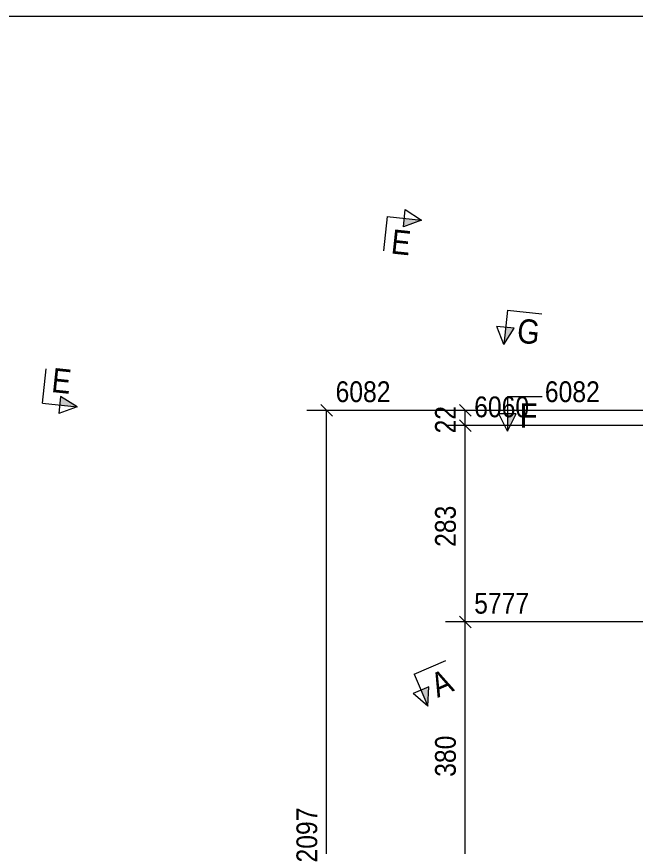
# Model space of a CAD drawing. Header units: millimetres. Extents: x 2 to 579, y 1 to 405.
# Drawn here: x 158.3 to 247.6, y 285.2 to 405 of the extents above; entities that cross this region are included whole.
import ezdxf

# ---------------------------------------------------------------- set-up
doc = ezdxf.new("R2010")
doc.units = ezdxf.units.MM
doc.linetypes.add('XKITLINE00', pattern=[0])
for name, color, linetype, lineweight in [('Dimensions', 7, 'Continuous', 0), ('DrawingSheet', 5, 'Continuous', 0), ('Section', 6, 'Continuous', 0)]:
    doc.layers.add(name, color=color, linetype=linetype, lineweight=lineweight)
doc.styles.add('ARIAL', font='ARIAL.TTF')

# ---------------------------------------------------------------- blocks, each defined once
blk = doc.blocks.new('*A102')
at = {"layer": 'DrawingSheet', "color": 5, "linetype": 'XKITLINE00', "lineweight": 0}
blk.add_line((579, 405), (5, 405), dxfattribs=at)
blk = doc.blocks.new('*A114')
at = {"layer": 'Section'}
for points in [[(230.08, 360.01), (228.57, 357.66), (228.83, 360.14)], [(323.89, 350.12), (323.63, 347.63), (322.65, 350.25)]]:
    blk.add_hatch(color=3, dxfattribs=at).paths.add_polyline_path(points, flags=17)
at = {"layer": 'Section', "color": 1, "linetype": 'XKITLINE00', "lineweight": 0}
for p, q in [((229.1, 362.63), (228.57, 357.66)), ((229.1, 362.63), (234.07, 362.1)), ((324.15, 352.6), (319.18, 353.13)), ((324.15, 352.6), (323.63, 347.63))]:
    blk.add_line(p, q, dxfattribs=at)
at = {"layer": 'Section', "color": 3, "linetype": 'XKITLINE00', "lineweight": 0}
for p, q in [((228.57, 357.66), (227.59, 360.27)), ((230.08, 360.01), (227.59, 360.27)), ((228.57, 357.66), (230.08, 360.01)), ((322.65, 350.25), (325.14, 349.98)), ((323.63, 347.63), (322.65, 350.25)), ((325.14, 349.98), (323.63, 347.63))]:
    blk.add_line(p, q, dxfattribs=at)
at = {"layer": 'Section', "color": 7, "style": 'ARIAL', "width": 0.85}
for p in [(230.36, 357.97), (318.33, 348.69)]:
    blk.add_text('G', height=3.5, rotation=-6.0218, dxfattribs=at).set_placement(p)
blk = doc.blocks.new('*A115')
at = {"layer": 'Section'}
for points in [[(230.38, 347.67), (229.13, 345.17), (229.13, 347.67)], [(349.58, 347.67), (349.58, 345.17), (348.33, 347.67)]]:
    blk.add_hatch(color=3, dxfattribs=at).paths.add_polyline_path(points, flags=17)
at = {"layer": 'Section', "color": 1, "linetype": 'XKITLINE00', "lineweight": 0}
for p, q in [((229.13, 350.17), (234.13, 350.17)), ((229.13, 350.17), (229.13, 345.17)), ((349.58, 350.17), (344.58, 350.17)), ((349.58, 350.17), (349.58, 345.17))]:
    blk.add_line(p, q, dxfattribs=at)
at = {"layer": 'Section', "color": 3, "linetype": 'XKITLINE00', "lineweight": 0}
for p, q in [((229.13, 345.17), (227.88, 347.67)), ((230.38, 347.67), (227.88, 347.67)), ((229.13, 345.17), (230.38, 347.67)), ((348.33, 347.67), (350.83, 347.67)), ((349.58, 345.17), (348.33, 347.67)), ((350.83, 347.67), (349.58, 345.17))]:
    blk.add_line(p, q, dxfattribs=at)
at = {"layer": 'Section', "color": 7, "style": 'ARIAL', "width": 0.85}
for p in [(230.88, 345.67), (344.98, 345.67)]:
    blk.add_text('F', height=3.5, dxfattribs=at).set_placement(p)
blk = doc.blocks.new('*A134')
at = {"layer": 'Section'}
for points in [[(214.23, 375.89), (216.72, 375.62), (214.1, 374.64)], [(164.63, 350.16), (166.99, 348.66), (164.5, 348.92)]]:
    blk.add_hatch(color=3, dxfattribs=at).paths.add_polyline_path(points, flags=17)
at = {"layer": 'Section', "color": 1, "linetype": 'XKITLINE00', "lineweight": 0}
for p, q in [((211.75, 376.15), (211.22, 371.18)), ((211.75, 376.15), (216.72, 375.62)), ((162.02, 349.18), (162.54, 354.15)), ((162.02, 349.18), (166.99, 348.66))]:
    blk.add_line(p, q, dxfattribs=at)
at = {"layer": 'Section', "color": 3, "linetype": 'XKITLINE00', "lineweight": 0}
for p, q in [((214.1, 374.64), (214.36, 377.13)), ((214.36, 377.13), (216.72, 375.62)), ((216.72, 375.62), (214.1, 374.64)), ((164.63, 350.16), (164.37, 347.68)), ((166.99, 348.66), (164.63, 350.16)), ((166.99, 348.66), (164.37, 347.68))]:
    blk.add_line(p, q, dxfattribs=at)
at = {"layer": 'Section', "color": 7, "style": 'ARIAL', "width": 0.85}
for p in [(212.19, 370.82), (163.2, 350.82)]:
    blk.add_text('E', height=3.5, rotation=-6.0218, dxfattribs=at).set_placement(p)
blk = doc.blocks.new('*A135')
at = {"layer": 'Section'}
for points in [[(341.42, 362.17), (342.42, 359.88), (340.27, 361.67)], [(217.77, 308.26), (217.62, 305.47), (216.62, 307.76)]]:
    blk.add_hatch(color=3, dxfattribs=at).paths.add_polyline_path(points, flags=17)
at = {"layer": 'Section', "color": 1, "linetype": 'XKITLINE00', "lineweight": 0}
for p, q in [((340.42, 364.46), (335.83, 362.46)), ((340.42, 364.46), (342.42, 359.88)), ((215.62, 310.06), (220.21, 312.05)), ((215.62, 310.06), (217.62, 305.47))]:
    blk.add_line(p, q, dxfattribs=at)
at = {"layer": 'Section', "color": 3, "linetype": 'XKITLINE00', "lineweight": 0}
for p, q in [((340.27, 361.67), (342.56, 362.67)), ((342.56, 362.67), (342.42, 359.88)), ((342.42, 359.88), (340.27, 361.67)), ((217.77, 308.26), (215.48, 307.26)), ((217.62, 305.47), (217.77, 308.26)), ((217.62, 305.47), (215.48, 307.26))]:
    blk.add_line(p, q, dxfattribs=at)
at = {"layer": 'Section', "color": 7, "style": 'ARIAL', "width": 0.85}
for p in [(337.76, 358.39), (219.02, 306.63)]:
    blk.add_text('A', height=3.5, rotation=23.5543, dxfattribs=at).set_placement(p)
blk = doc.blocks.new('*A140')
at = {"layer": 'Dimensions', "color": 7, "linetype": 'XKITLINE00', "lineweight": 0}
for p, q in [((202.16, 349), (203.85, 347.3)), ((260.5, 348.15), (200.15, 348.15)), ((203, 226.53), (203, 348.15))]:
    blk.add_line(p, q, dxfattribs=at)
at = {"layer": 'Dimensions', "color": 3}
blk.add_point((203, 348.15), dxfattribs=at)
at = {"layer": 'Dimensions', "color": 3, "style": 'ARIAL', "width": 0.85}
blk.add_text('6082', height=3, dxfattribs=at).set_placement((204.3, 349.35))
blk.add_text('2097', height=3, rotation=90.0002, dxfattribs=at).set_placement((201.65, 282.89))
blk = doc.blocks.new('*A142')
at = {"layer": 'Dimensions', "color": 7, "linetype": 'XKITLINE00', "lineweight": 0}
for p, q in [((273.54, 317.61), (220.15, 317.61)), ((222.16, 318.46), (223.85, 316.76)), ((223, 279.58), (223, 317.61)), ((222.16, 280.43), (223.85, 278.74)), ((261.6, 279.58), (220.15, 279.58))]:
    blk.add_line(p, q, dxfattribs=at)
at = {"layer": 'Dimensions', "color": 3}
for p in [(223, 317.61), (223, 279.58)]:
    blk.add_point(p, dxfattribs=at)
at = {"layer": 'Dimensions', "color": 3, "style": 'ARIAL', "width": 0.85}
blk.add_text('5777', height=3, dxfattribs=at).set_placement((224.3, 318.81))
blk.add_text('380', height=3, rotation=90.0002, dxfattribs=at).set_placement((221.65, 295.26))
blk = doc.blocks.new('*A143')
at = {"layer": 'Dimensions', "color": 7, "linetype": 'XKITLINE00', "lineweight": 0}
for p, q in [((222.16, 346.8), (223.85, 345.11)), ((276.53, 345.96), (220.15, 345.96)), ((223, 317.61), (223, 345.96)), ((273.54, 317.61), (220.15, 317.61)), ((222.16, 318.46), (223.85, 316.76))]:
    blk.add_line(p, q, dxfattribs=at)
at = {"layer": 'Dimensions', "color": 3}
for p in [(223, 345.96), (223, 317.61)]:
    blk.add_point(p, dxfattribs=at)
at = {"layer": 'Dimensions', "color": 3, "style": 'ARIAL', "width": 0.85}
blk.add_text('6060', height=3, dxfattribs=at).set_placement((224.3, 347.16))
blk.add_text('283', height=3, rotation=90.0002, dxfattribs=at).set_placement((221.65, 328.45))
blk = doc.blocks.new('*A144')
at = {"layer": 'Dimensions', "color": 7, "linetype": 'XKITLINE00', "lineweight": 0}
for p, q in [((222.16, 349), (223.85, 347.3)), ((260.5, 348.15), (220.15, 348.15)), ((223, 345.96), (223, 348.15)), ((222.16, 346.8), (223.85, 345.11)), ((276.53, 345.96), (220.15, 345.96))]:
    blk.add_line(p, q, dxfattribs=at)
at = {"layer": 'Dimensions', "color": 3}
for p in [(223, 348.15), (223, 345.96)]:
    blk.add_point(p, dxfattribs=at)
at = {"layer": 'Dimensions', "color": 3, "style": 'ARIAL', "width": 0.85}
blk.add_text('6082', height=3, dxfattribs=at).set_placement((234.5, 349.35))
blk.add_text('22', height=3, rotation=90.0002, dxfattribs=at).set_placement((221.65, 344.83))

msp = doc.modelspace()

# ---------------------------------------------------------------- block references
at = {"lineweight": 0}
for name in ['*A102', '*A134', '*A135', '*A114', '*A140', '*A144', '*A143', '*A115', '*A142']:
    msp.add_blockref(name, (0, 0), dxfattribs=at)

doc.saveas('drawing.dxf')
